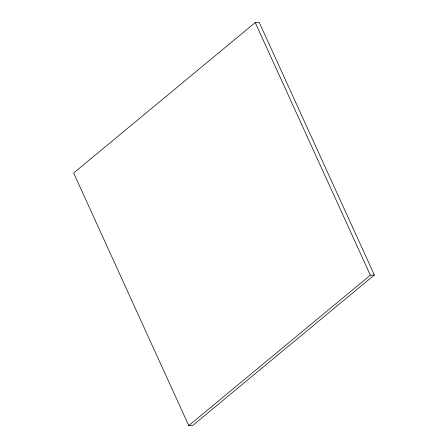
<?xml version="1.0" encoding="UTF-8"?>
<svg xmlns="http://www.w3.org/2000/svg" width="448" height="448" viewBox="0 0 448 448"><rect width="100%" height="100%" fill="white"/><g stroke="black" fill="none" stroke-linecap="round" stroke-linejoin="round"><path stroke-width="0.67" d="M255.226 22.574L73.64 172.995L188.759 425.6L192.774 425.426L374.36 275.005L259.241 22.4L255.226 22.574L370.345 275.184L374.36 275.005M188.759 425.6L370.345 275.184"/></g></svg>
